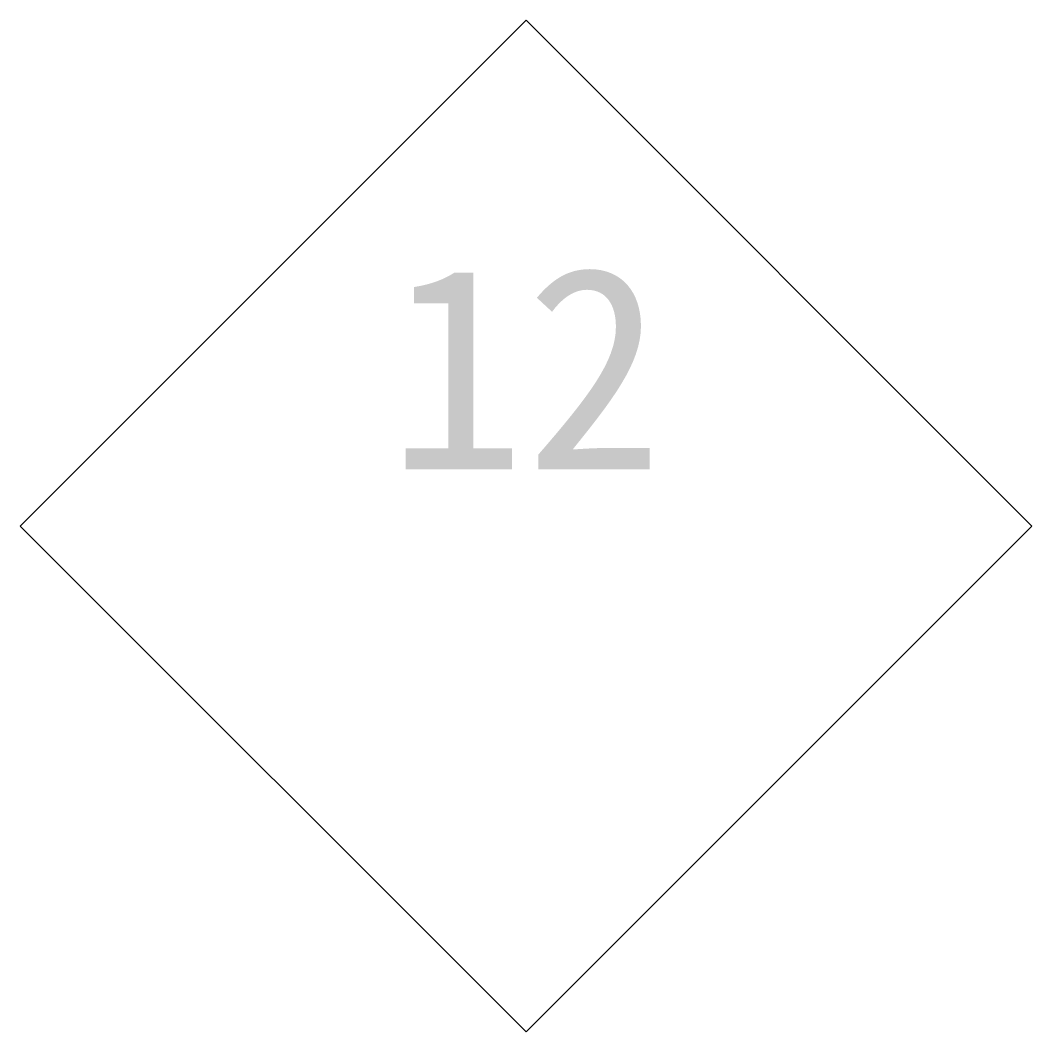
# Model space of a CAD drawing. Header units: millimetres. Extents: x -0.5 to 0.5, y -0.5 to 0.5.
import ezdxf

# ---------------------------------------------------------------- set-up
doc = ezdxf.new("R2010")
doc.units = ezdxf.units.MM
doc.styles.add('宋体', font='NSimSun.ttf')

msp = doc.modelspace()

# ---------------------------------------------------------------- linework, layer by layer
for p, q in [((0, 0.5), (-0.5, 0)), ((0, 0.5), (0.5, 0)), ((-0.5, 0), (0, -0.5)), ((0, -0.5), (0.5, 0))]:
    msp.add_line(p, q)

# ---------------------------------------------------------------- texts
at = {"style": '宋体'}
msp.add_attdef('12', (-0.1367, 0.0561), '12', height=0.2, dxfattribs=at)

doc.saveas('drawing.dxf')
